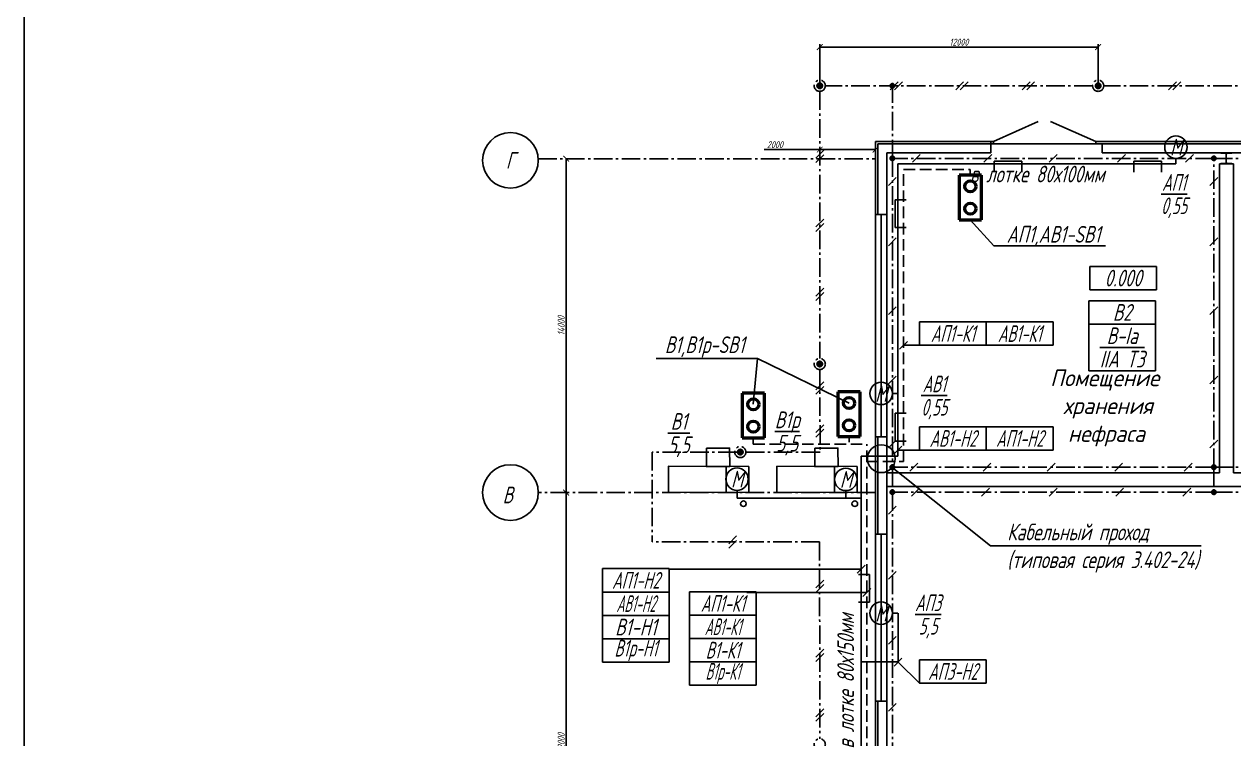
# Model space of a CAD drawing. Header units: millimetres. Extents: x 6735 to 13224, y -12144 to -9633.
# Drawn here: x 11886 to 12408, y -10408 to -10100 of the extents above; entities that cross this region are included whole.
import ezdxf
from ezdxf import colors
from ezdxf.entities.mleader import LeaderData, LeaderLine
from ezdxf.enums import TextEntityAlignment as Align
from ezdxf.math import Vec2, Vec3

# ---------------------------------------------------------------- set-up
doc = ezdxf.new("R2010")
doc.units = ezdxf.units.MM
doc.linetypes.add('gost5', pattern=[7, 5, -2, 0])
doc.linetypes.add('gost6', pattern=[12, 8, -1.5, 1, -1.5])
doc.layers.get('Defpoints').update_dxf_attribs({"color": 33})
for name, color, linetype, lineweight in [('Заземление (Вновь)', 6, 'gost6', 50), ('КаБель контрольный (Вновь)', 142, 'gost5', 60), ('КаБель силовой (Вновь)', 1, 'Continuous', 60), ('Линия выноска', 137, 'Continuous', 25), ('Осевая', 4, 'gost6', 25), ('Размерная', 4, 'Continuous', 25), ('Рамка толстая', 7, 'Continuous', 60), ('Рамка тонкая', 5, 'Continuous', 25), ('Строительный', 251, 'Continuous', 13), ('Текст', 2, 'Continuous', 25), ('Эл. аппараты (Вновь)', 93, 'Continuous', 50), ('ЭлектрооБорудование (Вновь)', 160, 'Continuous', 60)]:
    doc.layers.add(name, color=color, linetype=linetype, lineweight=lineweight)
doc.styles.add('Simplex', font='simplex.shx', dxfattribs={"width": 0.7, "oblique": 15})
doc.dimstyles.new('ISO-25', dxfattribs={"dimtxt": 3, "dimasz": 2.5, "dimexe": 1.25, "dimexo": 0.625, "dimtad": 1, "dimtxsty": 'Simplex', "dimcen": 2.5, "dimclrt": 2, "dimadec": 0, "dimazin": 0, "dimtfac": 1, "dimtmove": 0, "dimatfit": 3, "dimfxl": 1, "dimarcsym": 0})

# ---------------------------------------------------------------- blocks, each defined once
blk = doc.blocks.new('APF064500')
at = {"ltscale": 100}
for p, q in [((-100, 186.5), (-100, 198)), ((-100, 198), (100, 198)), ((-16.5, 186.5), (-100, 186.5)), ((-100, 0), (-100, 11.5)), ((-100, 11.5), (-16.5, 11.5)), ((100, 0), (-100, 0)), ((-3.5, 24.5), (-3.5, 173.5)), ((3.5, 24.5), (3.5, 173.5)), ((100, 186.5), (16.5, 186.5)), ((16.5, 11.5), (100, 11.5)), ((100, 198), (100, 186.5)), ((100, 11.5), (100, 0))]:
    blk.add_line(p, q, dxfattribs=at)
for centre, start, end in [((-16.5, 173.5), 0, 90), ((-16.5, 24.5), 270, 0), ((16.5, 173.5), 90, 180), ((16.5, 24.5), 180, 270)]:
    blk.add_arc(centre, 13, start, end, dxfattribs=at)
blk = doc.blocks.new('_ArchTick')
at = {"color": 0, "linetype": 'ByBlock', "const_width": 0.15}
blk.add_lwpolyline([(-0.5, -0.5), (0.5, 0.5)], dxfattribs=at)
blk = doc.blocks.new('*D528')
at = {"layer": 'Defpoints', "color": 0, "transparency": 16777216}
for p in [(12119.87, -10301.59), (12119.87, -10301.59), (12119.87, -10517.58)]:
    blk.add_point(p, dxfattribs=at)
at = {"layer": 'Размерная', "color": 0, "lineweight": -2, "transparency": 16777216}
for p, q in [((12119.87, -10517.58), (12119.87, -10301.59)), ((12120.49, -10301.59), (12121.12, -10301.59)), ((12120.49, -10517.58), (12121.12, -10517.58))]:
    blk.add_line(p, q, dxfattribs=at)
at = {"layer": 'Размерная', "color": 0, "lineweight": -2, "transparency": 16777216, "xscale": 2.5, "yscale": 2.5, "zscale": 2.5}
for p, rotation in [((12119.87, -10301.59), 90), ((12119.87, -10517.58), 270)]:
    blk.add_blockref('_ArchTick', p, dxfattribs=dict(at, rotation=rotation))
at = {"layer": 'Размерная', "color": 2, "lineweight": 25, "transparency": 16777216, "insert": (12117.74, -10409.58), "char_height": 3, "attachment_point": 5, "rotation": 90, "style": 'Simplex'}
blk.add_mtext('22000', dxfattribs=at)
blk = doc.blocks.new('*D529')
at = {"layer": 'Defpoints', "color": 0, "transparency": 16777216}
for p in [(12119.87, -10157.58), (12119.87, -10157.58), (12119.87, -10301.59)]:
    blk.add_point(p, dxfattribs=at)
at = {"layer": 'Размерная', "color": 0, "lineweight": -2, "transparency": 16777216}
for p, q in [((12119.87, -10301.59), (12119.87, -10157.58)), ((12120.49, -10157.58), (12121.12, -10157.58)), ((12120.49, -10301.59), (12121.12, -10301.59))]:
    blk.add_line(p, q, dxfattribs=at)
at = {"layer": 'Размерная', "color": 0, "lineweight": -2, "transparency": 16777216, "xscale": 2.5, "yscale": 2.5, "zscale": 2.5}
for p, rotation in [((12119.87, -10157.58), 90), ((12119.87, -10301.59), 270)]:
    blk.add_blockref('_ArchTick', p, dxfattribs=dict(at, rotation=rotation))
at = {"layer": 'Размерная', "color": 2, "lineweight": 25, "transparency": 16777216, "insert": (12117.74, -10229.58), "char_height": 3, "attachment_point": 5, "rotation": 90, "style": 'Simplex'}
blk.add_mtext('14000', dxfattribs=at)
blk = doc.blocks.new('A$C629C7F59')
at = {"layer": 'Эл. аппараты (Вновь)'}
for p, q in [((0, 8), (0, 0)), ((4, 8), (0, 8)), ((4, 0), (4, 8)), ((0, 0), (4, 0))]:
    blk.add_line(p, q, dxfattribs=at)
for centre in [(2, 6), (2, 2)]:
    blk.add_circle(centre, 1, dxfattribs=at)
blk = doc.blocks.new('_None')
blk = doc.blocks.new('A$C11954CC4')
at = {"layer": 'Линия выноска', "color": 161}
for p, q in [((12, 4.2), (0, 4.2)), ((0, 4.2), (0, 0)), ((12, 4.2), (12, 0)), ((12, 0), (0, 0))]:
    blk.add_line(p, q, dxfattribs=at)
blk = doc.blocks.new('*D531')
at = {"layer": 'Defpoints', "color": 0, "transparency": 16777216}
for p in [(12349.2, -10109.45), (12229.2, -10126.13), (12349.2, -10126.13)]:
    blk.add_point(p, dxfattribs=at)
at = {"layer": 'Размерная', "color": 0, "lineweight": -2, "transparency": 16777216}
for p, q in [((12229.2, -10125.51), (12229.2, -10108.2)), ((12229.2, -10109.45), (12349.2, -10109.45)), ((12349.2, -10125.51), (12349.2, -10108.2))]:
    blk.add_line(p, q, dxfattribs=at)
at = {"layer": 'Размерная', "color": 0, "lineweight": -2, "transparency": 16777216, "xscale": 2.5, "yscale": 2.5, "zscale": 2.5, "rotation": 180}
blk.add_blockref('_ArchTick', (12229.2, -10109.45), dxfattribs=at)
at = {"layer": 'Размерная', "color": 0, "lineweight": -2, "transparency": 16777216, "xscale": 2.5, "yscale": 2.5, "zscale": 2.5}
blk.add_blockref('_ArchTick', (12349.2, -10109.45), dxfattribs=at)
at = {"layer": 'Размерная', "color": 2, "lineweight": 25, "transparency": 16777216, "insert": (12289.2, -10107.33), "char_height": 3, "attachment_point": 5, "style": 'Simplex'}
blk.add_mtext('12000', dxfattribs=at)
blk = doc.blocks.new('*D530')
at = {"layer": 'Defpoints', "color": 0, "transparency": 16777216}
for p in [(12229.2, -10153.66), (12229.2, -10153.66), (12253.2, -10153.66)]:
    blk.add_point(p, dxfattribs=at)
at = {"layer": 'Размерная', "color": 0, "lineweight": -2, "transparency": 16777216}
for p, q in [((12229.2, -10153.66), (12205.28, -10153.66)), ((12229.2, -10153.04), (12229.2, -10152.41)), ((12253.2, -10153.66), (12229.2, -10153.66)), ((12253.2, -10153.04), (12253.2, -10152.41))]:
    blk.add_line(p, q, dxfattribs=at)
at = {"layer": 'Размерная', "color": 0, "lineweight": -2, "transparency": 16777216, "xscale": 2.5, "yscale": 2.5, "zscale": 2.5, "rotation": 180}
blk.add_blockref('_ArchTick', (12229.2, -10153.66), dxfattribs=at)
at = {"layer": 'Размерная', "color": 0, "lineweight": -2, "transparency": 16777216, "xscale": 2.5, "yscale": 2.5, "zscale": 2.5}
blk.add_blockref('_ArchTick', (12253.2, -10153.66), dxfattribs=at)
at = {"layer": 'Размерная', "color": 2, "lineweight": 25, "transparency": 16777216, "insert": (12209.88, -10151.54), "char_height": 3, "attachment_point": 5, "style": 'Simplex'}
blk.add_mtext('2000', dxfattribs=at)
blk = doc.blocks.new('A$C710D2D3C')
at = {"layer": 'Рамка тонкая'}
for p, q in [((0, 0), (0, 2)), ((0, 2), (5, 2)), ((5, 2), (5, 0))]:
    blk.add_line(p, q, dxfattribs=at)
blk = doc.blocks.new('_DotBlank')
at = {"color": 0, "linetype": 'ByBlock', "lineweight": -2}
blk.add_line((-0.5, 0), (-1, 0), dxfattribs=at)
blk.add_circle((0, 0), 0.5, dxfattribs=at)

msp = doc.modelspace()

# ---------------------------------------------------------------- hatches: boundary and pattern name
at = {"layer": 'Заземление (Вновь)', "lineweight": 25}
for points in [[(12230.39505, -10126.13312, 1), (12227.99505, -10126.13312, 1)], [(12350.39505, -10126.13312, 1), (12347.99505, -10126.13312, 1)], [(12230.39505, -10246.13312, 1), (12227.99505, -10246.13312, 1)], [(12196.13923, -10284.11478, 1), (12193.73923, -10284.11478, 1)]]:
    msp.add_hatch(color=256, dxfattribs=at).paths.add_polyline_path(points)
h = msp.add_hatch(color=256, dxfattribs=at)
h.paths.add_polyline_path([(12260.49105, -10125.17312), (12260.49105, -10126.13312), (12261.45105, -10126.13312, 0.414213562)])
h.paths.add_polyline_path([(12260.49105, -10125.17312, 0.414213562), (12259.53105, -10126.13312), (12260.49105, -10126.13312)])
h.paths.add_polyline_path([(12261.45105, -10126.13312), (12260.49105, -10126.13312), (12259.53105, -10126.13312, 1)])
h = msp.add_hatch(color=256, dxfattribs=at)
h.paths.add_polyline_path([(12260.49105, -10156.46912), (12260.49105, -10157.42912), (12261.45105, -10157.42912, 0.414213562)])
h.paths.add_polyline_path([(12260.49105, -10156.46912, 0.414213562), (12259.53105, -10157.42912), (12260.49105, -10157.42912)])
h.paths.add_polyline_path([(12261.45105, -10157.42912), (12260.49105, -10157.42912), (12259.53105, -10157.42912, 1)])
h = msp.add_hatch(color=256, dxfattribs=at)
h.paths.add_polyline_path([(12399.09105, -10156.46912), (12399.09105, -10157.42912), (12400.05105, -10157.42912, 0.414213562)])
h.paths.add_polyline_path([(12399.09105, -10156.46912, 0.414213562), (12398.13105, -10157.42912), (12399.09105, -10157.42912)])
h.paths.add_polyline_path([(12400.05105, -10157.42912), (12399.09105, -10157.42912), (12398.13105, -10157.42912, 1)])
h = msp.add_hatch(color=256, dxfattribs=at)
h.paths.add_polyline_path([(12260.49105, -10289.66912), (12260.49105, -10290.62912), (12261.45105, -10290.62912, 0.414213562)])
h.paths.add_polyline_path([(12260.49105, -10289.66912, 0.414213562), (12259.53105, -10290.62912), (12260.49105, -10290.62912)])
h.paths.add_polyline_path([(12261.45105, -10290.62912), (12260.49105, -10290.62912), (12259.53105, -10290.62912, 1)])
h = msp.add_hatch(color=256, dxfattribs=at)
h.paths.add_polyline_path([(12399.09105, -10289.66912), (12399.09105, -10290.62912), (12400.05105, -10290.62912, 0.414213562)])
h.paths.add_polyline_path([(12399.09105, -10289.66912, 0.414213562), (12398.13105, -10290.62912), (12399.09105, -10290.62912)])
h.paths.add_polyline_path([(12400.05105, -10290.62912), (12399.09105, -10290.62912), (12398.13105, -10290.62912, 1)])
h = msp.add_hatch(color=256, dxfattribs=at)
h.paths.add_polyline_path([(12260.49105, -10300.46912), (12260.49105, -10301.42912), (12261.45105, -10301.42912, 0.414213562)])
h.paths.add_polyline_path([(12260.49105, -10300.46912, 0.414213562), (12259.53105, -10301.42912), (12260.49105, -10301.42912)])
h.paths.add_polyline_path([(12261.45105, -10301.42912), (12260.49105, -10301.42912), (12259.53105, -10301.42912, 1)])
h = msp.add_hatch(color=256, dxfattribs=at)
h.paths.add_polyline_path([(12399.09105, -10300.46912), (12399.09105, -10301.42912), (12400.05105, -10301.42912, 0.414213562)])
h.paths.add_polyline_path([(12399.09105, -10300.46912, 0.414213562), (12398.13105, -10301.42912), (12399.09105, -10301.42912)])
h.paths.add_polyline_path([(12400.05105, -10301.42912), (12399.09105, -10301.42912), (12398.13105, -10301.42912, 1)])

# ---------------------------------------------------------------- linework, layer by layer
for p, q in [((12262.92484, -10124.43606), (12259.53072, -10127.83017)), ((12264.84484, -10124.43606), (12261.45072, -10127.83017)), ((12291.20838, -10124.43606), (12287.81427, -10127.83017)), ((12293.12838, -10124.43606), (12289.73427, -10127.83017)), ((12319.89306, -10124.43606), (12316.49895, -10127.83017)), ((12321.81306, -10124.43606), (12318.41895, -10127.83017)), ((12382.92484, -10124.43606), (12379.53072, -10127.83017)), ((12384.84484, -10124.43606), (12381.45072, -10127.83017)), ((12229.19505, -10128.53312), (12229.19505, -10243.73312)), ((12346.79505, -10126.13312), (12231.59505, -10126.13312)), ((12260.49105, -10157.42912), (12260.49105, -10126.13312)), ((12466.79505, -10126.13312), (12351.59505, -10126.13312)), ((12230.89211, -10153.95773), (12227.49799, -10157.35184)), ((12230.89211, -10155.87773), (12227.49799, -10159.27184)), ((12272.50101, -10155.73206), (12269.10689, -10159.12617)), ((12303.31334, -10155.73206), (12299.91923, -10159.12617)), ((12331.48811, -10155.73206), (12328.09399, -10159.12617)), ((12360.98386, -10155.73206), (12357.58975, -10159.12617)), ((12390.29645, -10155.73206), (12386.90234, -10159.12617)), ((12260.49105, -10157.42912), (12260.49105, -10290.62912)), ((12399.09105, -10157.42912), (12260.49105, -10157.42912)), ((12399.09105, -10290.62912), (12399.09105, -10157.42912)), ((12399.09105, -10157.42912), (12409.90216, -10157.42912)), ((12262.16236, -10165.73042), (12258.76825, -10169.12454)), ((12400.76236, -10165.73042), (12397.36825, -10169.12454)), ((12230.89211, -10183.62789), (12227.49799, -10187.02201)), ((12230.89211, -10185.54789), (12227.49799, -10188.94201)), ((12262.16236, -10191.71314), (12258.76825, -10195.10725)), ((12400.76236, -10191.71314), (12397.36825, -10195.10725)), ((12230.89211, -10213.43642), (12227.49799, -10216.83053)), ((12230.89211, -10215.35642), (12227.49799, -10218.75053)), ((12262.16236, -10221.44601), (12258.76825, -10224.84012)), ((12400.76236, -10221.44601), (12397.36825, -10224.84012)), ((12229.19505, -10248.53312), (12229.34862, -10284.19528)), ((12230.89211, -10253.89), (12227.49799, -10257.28412)), ((12230.89211, -10255.81), (12227.49799, -10259.20412)), ((12262.16236, -10251.33759), (12258.76825, -10254.7317)), ((12400.76236, -10251.33759), (12397.36825, -10254.7317)), ((12230.89211, -10272.33249), (12227.49799, -10275.7266)), ((12230.89211, -10274.25249), (12227.49799, -10277.6466)), ((12262.16236, -10278.92977), (12258.76825, -10282.32388)), ((12400.76236, -10278.92977), (12397.36825, -10282.32388)), ((12156.9461, -10284.10147), (12156.93542, -10322.87601)), ((12229.34862, -10284.19528), (12156.94517, -10284.10147)), ((12399.09105, -10290.62912), (12260.49105, -10290.62912)), ((12260.49105, -10290.62912), (12260.49105, -10301.42912)), ((12271.47292, -10288.93206), (12268.07881, -10292.32617)), ((12302.99359, -10288.93206), (12299.59948, -10292.32617)), ((12330.6014, -10288.93206), (12327.20729, -10292.32617)), ((12359.73094, -10288.93206), (12356.33682, -10292.32617)), ((12389.72988, -10288.93206), (12386.33577, -10292.32617)), ((12399.09105, -10290.62912), (12399.09105, -10301.42912)), ((12399.09105, -10290.62912), (12409.90216, -10290.62912)), ((12260.49105, -10301.42912), (12260.49105, -10517.38112)), ((12399.09105, -10301.42912), (12260.49105, -10301.42912)), ((12272.12498, -10299.73206), (12268.73087, -10303.12617)), ((12302.34129, -10299.73206), (12298.94717, -10303.12617)), ((12331.48811, -10299.73206), (12328.09399, -10303.12617)), ((12360.16564, -10299.73206), (12356.77153, -10303.12617)), ((12389.07782, -10299.73206), (12385.68371, -10303.12617)), ((12399.09105, -10301.42912), (12410.66614, -10301.42912)), ((12262.18811, -10307.4612), (12258.79399, -10310.85532)), ((12229.12271, -10322.86804), (12156.93543, -10322.876)), ((12193.32726, -10320.27605), (12189.93315, -10323.67017)), ((12193.32726, -10322.19605), (12189.93315, -10325.59017)), ((12229.12271, -10322.86804), (12229.19505, -10407.79712)), ((12230.89211, -10339.3354), (12227.49799, -10342.72951)), ((12262.18811, -10335.5729), (12258.79399, -10338.96702)), ((12230.89211, -10341.2554), (12227.49799, -10344.64951)), ((12262.18811, -10363.62684), (12258.79399, -10367.02095)), ((12230.89211, -10369.14393), (12227.49799, -10372.53804)), ((12230.89211, -10371.06393), (12227.49799, -10374.45804)), ((12230.89211, -10394.90135), (12227.49799, -10398.29546)), ((12230.89211, -10396.82135), (12227.49799, -10400.21546)), ((12262.18811, -10392.51583), (12258.79399, -10395.90994))]:
    msp.add_line(p, q, dxfattribs=at)
for centre, radius in [((12229.19505, -10126.13312), 2.4), ((12229.19505, -10126.13312), 1.2), ((12260.49105, -10126.13312), 0.96), ((12349.19505, -10126.13312), 2.4), ((12349.19505, -10126.13312), 1.2), ((12260.49105, -10157.42912), 0.96), ((12399.09105, -10157.42912), 0.96), ((12229.19505, -10246.13312), 2.4), ((12229.19505, -10246.13312), 1.2), ((12194.93923, -10284.11478), 2.4), ((12194.93923, -10284.11478), 1.2), ((12260.49105, -10290.62912), 0.96), ((12399.09105, -10290.62912), 0.96), ((12260.49105, -10301.42912), 0.96), ((12399.09105, -10301.42912), 0.96), ((12229.19505, -10410.19712), 2.4)]:
    msp.add_circle(centre, radius, dxfattribs=at)
at = {"layer": 'КаБель контрольный (Вновь)', "lineweight": 25}
for p, q in [((12265.29105, -10288.22912), (12265.29105, -10162.22912)), ((12265.29105, -10162.22912), (12294.09105, -10162.22912)), ((12294.09105, -10162.22912), (12294.09105, -10164.62912)), ((12200.54109, -10280.70638), (12200.541, -10278.00739)), ((12200.54109, -10280.70638), (12248.92, -10280.70638)), ((12241.83737, -10279.8542), (12241.83737, -10277.4542)), ((12249.45105, -10673.47712), (12249.45105, -10280.70638)), ((12249.45105, -10288.22912), (12265.29105, -10288.22912))]:
    msp.add_line(p, q, dxfattribs=at)
at = {"layer": 'КаБель силовой (Вновь)', "lineweight": 25}
for p, q in [((12262.89105, -10285.82912), (12262.89105, -10159.82912)), ((12262.89105, -10159.82912), (12382.73712, -10159.82912)), ((12382.73712, -10159.82912), (12382.73712, -10157.42907)), ((12260.49105, -10258.82635), (12262.89105, -10258.82635)), ((12247.05105, -10675.87712), (12247.05105, -10285.82912)), ((12247.05105, -10285.82912), (12262.89105, -10285.82912)), ((12193.5211, -10300.64353), (12193.5211, -10303.98652)), ((12240.44349, -10300.7432), (12240.44349, -10303.98652)), ((12193.5211, -10303.98652), (12247.05105, -10303.98652)), ((12260.49105, -10353.61949), (12262.89105, -10353.61949)), ((12262.91857, -10353.5833), (12262.91857, -10374.65576)), ((12262.91857, -10374.65576), (12247.07857, -10374.65576))]:
    msp.add_line(p, q, dxfattribs=at)
for centre in [(12196.28607, -10306.38652), (12244.28607, -10306.38652)]:
    msp.add_circle(centre, 1.2, dxfattribs=at)
at = {"layer": 'Линия выноска', "lineweight": 25}
for p, q in [((12345.57279, -10204.0191), (12345.57279, -10214.0991)), ((12374.37279, -10204.0191), (12345.57279, -10204.0191)), ((12374.37279, -10204.0191), (12374.37279, -10214.0991)), ((12374.37279, -10214.0991), (12345.57279, -10214.0991)), ((12345.14259, -10218.83123), (12345.14259, -10228.91123)), ((12373.94259, -10218.83123), (12345.14259, -10218.83123)), ((12373.94259, -10218.83123), (12373.94259, -10228.91123)), ((12345.14259, -10228.91123), (12345.14259, -10249.07123)), ((12373.94259, -10228.91123), (12345.14259, -10228.91123)), ((12373.94259, -10228.91123), (12373.94259, -10249.07123)), ((12373.94259, -10249.07123), (12345.14259, -10249.07123))]:
    msp.add_line(p, q, dxfattribs=at)
at = {"layer": 'Линия выноска', "color": 161, "lineweight": 25}
for p, q in [((12266.98811, -10236.37404), (12263.59399, -10239.76815)), ((12272.18781, -10238.07109), (12265.29105, -10238.07109)), ((12264.58811, -10281.60813), (12261.19399, -10285.00225)), ((12272.18781, -10283.30519), (12262.89105, -10283.30519)), ((12248.74811, -10332.92158), (12245.35399, -10336.31569)), ((12164.15746, -10334.61863), (12247.05105, -10334.61863)), ((12197.75746, -10344.69863), (12249.45105, -10344.69863)), ((12251.14811, -10343.00158), (12247.75399, -10346.39569)), ((12264.62438, -10373.02071), (12261.23027, -10376.41483)), ((12272.18781, -10383.80614), (12262.92733, -10374.71777))]:
    msp.add_line(p, q, dxfattribs=at)
at = {"layer": 'Осевая', "lineweight": 25}
for p, q in [((12107.8305, -10157.58187), (12253.19505, -10157.58187)), ((12253.19505, -10301.58652), (12107.85126, -10301.58652))]:
    msp.add_line(p, q, dxfattribs=at)
at = {"layer": 'Рамка толстая', "color": 18, "lineweight": -2, "true_color": 0x000000}
msp.add_line((11886.25548, -11014.5918), (11886.25548, -10045.9668), dxfattribs=at)
at = {"layer": 'Рамка тонкая', "lineweight": 25}
for centre in [(12095.85169, -10158.29461), (12095.85126, -10301.58652)]:
    msp.add_circle(centre, 12, dxfattribs=at)
at = {"layer": 'Строительный', "lineweight": 25, "ltscale": 100}
for p, q in [((12304.11373, -10150.13312), (12323.35406, -10141.58425)), ((12348.13544, -10150.13312), (12328.63305, -10141.58425)), ((12302.92577, -10150.13312), (12253.19505, -10150.13312)), ((12253.19505, -10150.13312), (12253.19505, -10151.18912)), ((12253.19505, -10151.18912), (12253.19505, -10181.58187)), ((12304.11373, -10151.18912), (12254.25105, -10151.18912)), ((12254.25105, -10151.18912), (12254.25105, -10157.06853)), ((12301.99355, -10150.13312), (12304.11373, -10150.13312)), ((12302.92577, -10150.13312), (12302.92577, -10151.18912)), ((12302.92577, -10155.02912), (12302.92577, -10151.18912)), ((12304.11373, -10150.13312), (12304.11373, -10151.18912)), ((12304.11373, -10151.18912), (12348.13544, -10151.18912)), ((12350.92577, -10150.13312), (12348.13544, -10150.13312)), ((12348.13544, -10150.13312), (12348.13544, -10151.18912)), ((12424.90216, -10151.18912), (12348.13544, -10151.18912)), ((12424.90216, -10150.13312), (12350.92577, -10150.13312)), ((12350.92577, -10155.02912), (12350.92577, -10151.18912)), ((12254.25105, -10155.02912), (12254.25105, -10181.58187)), ((12258.09105, -10155.02912), (12302.92577, -10155.02912)), ((12258.09105, -10181.58187), (12258.09105, -10155.02912)), ((12350.92577, -10155.02912), (12424.90216, -10155.02912)), ((12404.49105, -10159.78112), (12401.49105, -10159.78112)), ((12401.49105, -10159.78112), (12401.49105, -10293.02912)), ((12404.50216, -10159.78112), (12407.50216, -10159.78112)), ((12407.50216, -10159.78112), (12407.50216, -10293.02912)), ((12258.09105, -10181.58187), (12253.19505, -10181.58187)), ((12253.19505, -10181.58187), (12253.19505, -10277.58187)), ((12255.64305, -10181.58187), (12255.64305, -10277.58187)), ((12258.09105, -10181.58187), (12258.09105, -10277.58187)), ((12253.19505, -10277.58187), (12253.19505, -10355.32053)), ((12253.19505, -10277.58187), (12258.09105, -10277.58187)), ((12254.25105, -10277.58187), (12254.25105, -10319.58187)), ((12258.09105, -10355.32053), (12258.09105, -10277.58187)), ((12258.09105, -10293.02912), (12401.49105, -10293.02912)), ((12407.50216, -10293.02912), (12617.50216, -10293.02912)), ((12258.09105, -10299.02912), (12838.89105, -10299.02912)), ((12258.09105, -10319.58187), (12253.19505, -10319.58187)), ((12253.19505, -10391.56053), (12253.19505, -10319.58187)), ((12255.64305, -10319.58187), (12255.64305, -10391.56053)), ((12258.09105, -10319.58187), (12258.09105, -10391.56053)), ((12253.19505, -10391.56053), (12253.19505, -10430.05387)), ((12253.19505, -10391.56053), (12258.09105, -10391.56053)), ((12254.25105, -10391.56053), (12254.25105, -10430.05387)), ((12258.09105, -10430.05387), (12258.09105, -10391.56053))]:
    msp.add_line(p, q, dxfattribs=at)
at = {"layer": 'ЭлектрооБорудование (Вновь)', "lineweight": 25}
for p, q in [((12188.78781, -10290.34252), (12188.78781, -10301.58652)), ((12235.49389, -10290.34252), (12235.49389, -10301.58652))]:
    msp.add_line(p, q, dxfattribs=at)
for points in [[(12180.38416, -10282.4159), (12190.33528, -10282.4159), (12190.36795, -10290.34252), (12180.31923, -10290.34252)], [(12227.09023, -10282.4159), (12237.04136, -10282.4159), (12237.07402, -10290.34252), (12227.02531, -10290.34252)], [(12198.56108, -10290.34252), (12198.56108, -10301.58652), (12163.98708, -10301.47422), (12163.98708, -10290.24342)], [(12245.26716, -10290.34252), (12245.26716, -10301.58652), (12210.69316, -10301.47422), (12210.69316, -10290.24342)]]:
    msp.add_lwpolyline(points, close=True, dxfattribs=at)
for centre in [(12382.73712, -10152.59284), (12255.65482, -10258.82635), (12193.5211, -10295.8073), (12240.44349, -10295.90697), (12255.65482, -10353.61949)]:
    msp.add_circle(centre, 4.83622, dxfattribs=at)

# ---------------------------------------------------------------- block references
at = {"lineweight": 25, "xscale": 2.4, "yscale": 2.4, "zscale": 2.4, "rotation": 180}
msp.add_blockref('A$C629C7F59', (12298.89125, -10164.71312), dxfattribs=at)
at = {"lineweight": 25, "xscale": 2.4, "yscale": 2.4, "zscale": 2.4}
for p in [(12195.7408, -10277.92339), (12237.03717, -10277.3702)]:
    msp.add_blockref('A$C629C7F59', p, dxfattribs=at)
at = {"layer": 'КаБель силовой (Вновь)', "lineweight": 25, "yscale": 2.4, "zscale": 2.4}
for name, p, xscale in [('A$C710D2D3C', (12316.34135, -10163.42912), -2.4), ('A$C710D2D3C', (12376.50702, -10163.42912), -2.4), ('A$C11954CC4', (12272.18781, -10238.07109), 2.4), ('A$C11954CC4', (12300.97418, -10238.07448), 2.4), ('A$C11954CC4', (12272.18781, -10283.30519), 2.4), ('A$C11954CC4', (12300.98411, -10283.28845), 2.4), ('A$C11954CC4', (12135.51571, -10344.47133), 2.4), ('A$C11954CC4', (12135.51571, -10354.55133), 2.4), ('A$C11954CC4', (12173.00715, -10354.45839), 2.4), ('A$C11954CC4', (12135.51571, -10364.63133), 2.4), ('A$C11954CC4', (12173.00715, -10364.53839), 2.4), ('A$C11954CC4', (12135.51571, -10374.71133), 2.4), ('A$C11954CC4', (12173.00715, -10374.61839), 2.4), ('A$C11954CC4', (12173.00715, -10384.69839), 2.4), ('A$C11954CC4', (12272.18781, -10383.80614), 2.4)]:
    msp.add_blockref(name, p, dxfattribs=dict(at, xscale=xscale))
at = {"layer": 'КаБель силовой (Вновь)', "lineweight": 25, "xscale": -2.4, "yscale": 2.4, "zscale": 2.4}
for p, rotation in [((12266.49105, -10175.26197), 90), ((12266.49105, -10267.35106), 90), ((12245.85105, -10348.85904), 270)]:
    msp.add_blockref('A$C710D2D3C', p, dxfattribs=dict(at, rotation=rotation))
at = {"layer": 'Строительный', "lineweight": 25, "ltscale": 100, "xscale": 0.024, "yscale": 0.024, "zscale": 0.024}
msp.add_blockref('APF064500', (12404.49105, -10159.78112), dxfattribs=at)

# ---------------------------------------------------------------- texts
at = {"layer": 'Текст', "lineweight": 25, "style": 'Simplex', "oblique": 15, "width": 0.7}
for s, p in [('Г', (12095.85169, -10158.29461)), ('В', (12094.70149, -10302.59126))]:
    msp.add_text(s, height=7.2, dxfattribs=at).set_placement(p, align=Align.MIDDLE_CENTER)
msp.add_text('в лотке 80х100мм', height=7.2, dxfattribs=at).set_placement((12293.919, -10167.79861))
msp.add_text('в лотке 80х150мм', height=7.2, rotation=90, dxfattribs=at).set_placement((12243.95611, -10412.03187))
at = {"layer": 'Текст', "lineweight": 25, "char_height": 7.2, "style": 'Simplex'}
for s, width, insert, attachment_point in [('\\A1;{\\W0.6;\\SАП1/0,55;}', 3.5, (12381.91858, -10172.84325), 5), ('0.000', 3.5, (12359.97279, -10209.0591), 5), ('В2', 3.5, (12359.54259, -10223.87123), 5), ('{\\W0.6;АП1-К1}', 3.5, (12286.58777, -10233.03112), 5), ('{\\W0.6;АВ1-К1}', 3.5, (12315.37414, -10233.03451), 5), ('\\A1;{\\H1x;\\SВ-Iа/IIA T3;}', 3.5, (12359.54259, -10238.99123), 5), ('\\pi-5.86714;{\\W0.9;Помещение \\P\\pi-0.18451;хранения \\P\\pi1.82121;нефраса}', 43.5, (12334.37992, -10265.08377), 4), ('\\A1;{\\W0.6;\\SАВ1/0,55;}', 3.5, (12278.55311, -10259.7575), 5), ('\\A1;\\SВ1р/5,5;', 3.5, (12215.14272, -10275.25251), 5), ('\\A1;\\SВ1/5,5;', 3.5, (12168.43665, -10275.94298), 5), ('{\\W0.6;АВ1-Н2}', 3.5, (12286.58777, -10278.26522), 5), ('{\\W0.6;АП1-Н2}', 3.5, (12315.38407, -10278.24848), 5), ('{\\W0.6;АП1-Н2}', 3.5, (12149.91568, -10339.43136), 5), ('{\\W0.5;АВ1-Н2}', 3.5, (12149.91568, -10349.51136), 5), ('{\\W0.6;АП1-К1}', 3.5, (12187.40711, -10349.41842), 5), ('\\A1;{\\W0.6;\\SАП3/5,5;}', 3.5, (12275.88359, -10354.17378), 5), ('В1-Н1', 3.5, (12149.91568, -10359.59136), 5), ('{\\W0.5;АВ1-К1}', 3.5, (12187.40711, -10359.49842), 5), ('{\\W0.6;В1р-Н1}', 3.5, (12149.91568, -10369.67136), 5), ('{\\W0.6;В1-К1}', 3.5, (12187.40711, -10369.57842), 5), ('{\\W0.5;В1р-К1}', 3.5, (12187.40711, -10379.65842), 5), ('{\\W0.6;АП3-Н2}', 3.5, (12286.58777, -10378.76617), 5)]:
    msp.add_mtext_dynamic_manual_height_columns(s, width=width, gutter_width=12.5, heights=[0], dxfattribs=dict(at, insert=insert, attachment_point=attachment_point))
at = {"layer": 'ЭлектрооБорудование (Вновь)', "lineweight": 25, "char_height": 7.2, "attachment_point": 5, "style": 'Simplex'}
for insert in [(12382.73712, -10152.59284), (12255.65482, -10258.82635), (12193.5211, -10295.8073), (12240.44349, -10295.90697), (12255.65482, -10353.61949)]:
    msp.add_mtext_dynamic_manual_height_columns('М', width=3.0147096, gutter_width=12.5, heights=[0], dxfattribs=dict(at, insert=insert))

# ---------------------------------------------------------------- dimensions: what is measured, and where the dimension line sits
at = {"layer": 'Размерная', "lineweight": 25}
dim = msp.add_linear_dim(base=(12349.19505, -10109.45184), p1=(12229.19505, -10126.13312), p2=(12349.19505, -10126.13312), dimstyle='ISO-25', override={"dimlfac": 100, "dimrnd": 1000, "dimblk1": 'ArchTick', "dimblk2": 'ArchTick', "dimsah": 1}, dxfattribs=at)
dim.commit()
dim.dimension.update_dxf_attribs({"geometry": '*D531', "text_midpoint": (12289.19505, -10107.32684)})
dim = msp.add_linear_dim(base=(12229.19505, -10153.66305), p1=(12253.19505, -10153.66305), p2=(12229.19505, -10153.66305), dimstyle='ISO-25', override={"dimlfac": 100, "dimrnd": 1000, "dimblk1": 'ArchTick', "dimblk2": 'ArchTick', "dimsah": 1}, dxfattribs=at)
dim.commit()
dim.dimension.update_dxf_attribs({"geometry": '*D530', "text_midpoint": (12209.88011, -10153.66305), "dimtype": 160})
for base, p1, p2, picture, middle in [((12119.86942, -10157.581867), (12119.86942, -10301.58652), (12119.86942, -10157.581867), '*D529', (12117.74442, -10229.584193)), ((12119.86942, -10301.58652), (12119.86942, -10517.581867), (12119.86942, -10301.58652), '*D528', (12117.74442, -10409.584193))]:
    dim = msp.add_linear_dim(base=base, p1=p1, p2=p2, angle=90, dimstyle='ISO-25', override={"dimlfac": 100, "dimrnd": 1000, "dimblk1": 'ArchTick', "dimblk2": 'ArchTick', "dimsah": 1}, dxfattribs=at)
    dim.commit()
    dim.dimension.update_dxf_attribs({"geometry": picture, "text_midpoint": middle})

# ---------------------------------------------------------------- leaders
at = {"layer": 'Линия выноска', "lineweight": 25}
ml = msp.add_multileader_mtext('Standard', dxfattribs=at)
ml.set_content('АП1,АВ1-SB1', color=2, style='Simplex')
ml.set_leader_properties()
ml.set_arrow_properties(name='NONE')
ml.build(insert=Vec2(0, 0))
ml.multileader.update_dxf_attribs({"text_left_attachment_type": 6, "text_right_attachment_type": 6, "dogleg_length": 0.62405, "arrow_head_size": 1.44})
ctx = ml.context
ctx.base_point, ctx.char_height, ctx.arrow_head_size, ctx.landing_gap_size, ctx.plane_origin = Vec3(12304.96106, -10195.22525), 7.2, 1.44, 4.8, Vec3(12286.96345, -10179.74205)
ctx.left_attachment, ctx.right_attachment = 6, 6
notes = []
notes.append((ctx, [(0, (1, 1, 0), (12304.21221, -10195.22525), (1, 0), 0.74886, [(0, [(12294.09105, -10183.91312)], 0, [])])]))
ctx.mtext.insert, ctx.mtext.flow_direction = Vec3(12309.76106, -10186.58525), 5
ml = msp.add_multileader_mtext('Standard', dxfattribs=at)
ml.set_content('В1,В1р-SB1', color=2, style='Simplex')
ml.set_leader_properties()
ml.set_arrow_properties(name='NONE')
ml.build(insert=Vec2(0, 0))
ml.multileader.update_dxf_attribs({"text_left_attachment_type": 6, "text_right_attachment_type": 6, "dogleg_length": 0.62405, "arrow_head_size": 1.44})
ctx = ml.context
ctx.base_point, ctx.char_height, ctx.arrow_head_size, ctx.landing_gap_size, ctx.plane_origin = Vec3(12148.4918, -10243.82741), 7.2, 1.44, 4.8, Vec3(12103.91917, -10230.77721)
ctx.left_attachment, ctx.right_attachment, ctx.text_align_type = 6, 6, 2
notes.append((ctx, [(1, (1, 1, 0), (12202.2899, -10243.82741), (-1, 0), 0.74886, [(0, [(12200.541, -10263.52338)], 0, [])])]))
ctx.mtext.insert, ctx.mtext.alignment, ctx.mtext.flow_direction = Vec3(12196.74104, -10234.22741), 3, 5
ml = msp.add_multileader_mtext('Standard', dxfattribs=at)
ml.set_content(' ', color=2, style='Simplex')
ml.set_leader_properties()
ml.set_arrow_properties(name='NONE')
ml.build(insert=Vec2(0, 0))
ml.multileader.update_dxf_attribs({"text_left_attachment_type": 6, "text_right_attachment_type": 6, "dogleg_length": 0.62405, "arrow_head_size": 1.44})
ctx = ml.context
ctx.base_point, ctx.char_height, ctx.arrow_head_size, ctx.landing_gap_size, ctx.plane_origin = Vec3(12187.38104, -10243.82741), 7.2, 1.44, 4.8, Vec3(12170.61238, -10208.8616)
ctx.left_attachment, ctx.right_attachment, ctx.text_align_type = 6, 6, 2
notes.append((ctx, [(1, (1, 1, 0), (12202.2899, -10243.82741), (-1, 0), 0.74886, [(0, [(12241.83737, -10262.9702)], 0, [])])]))
ctx.mtext.insert, ctx.mtext.alignment, ctx.mtext.flow_direction = Vec3(12196.74104, -10236.62741), 3, 5
ml = msp.add_multileader_mtext('Standard', dxfattribs=at)
ml.set_content('Кабельный проход\\P(типовая серия 3.402-24)', color=2, style='Simplex')
ml.set_leader_properties()
ml.set_arrow_properties(name='DOTBLANK')
ml.build(insert=Vec2(0, 0))
ml.multileader.update_dxf_attribs({"text_left_attachment_type": 6, "text_right_attachment_type": 6, "dogleg_length": 1, "arrow_head_size": 12})
ctx = ml.context
ctx.base_point, ctx.char_height, ctx.arrow_head_size, ctx.landing_gap_size, ctx.plane_origin = Vec3(12305.20166, -10324.5744), 7.2, 12, 4.8, Vec3(12235.08179, -10205.70009)
ctx.left_attachment, ctx.right_attachment = 6, 6
notes.append((ctx, [(1, (1, 1, 0), (12302.80166, -10324.5744), (1, 0), 2.4, [(0, [(12255.71486, -10286.98425)], 0, [])])]))
ctx.mtext.insert, ctx.mtext.flow_direction = Vec3(12310.00166, -10314.9744), 5
for ctx, leaders in notes:
    for number, flags, end, landing, length, lines in leaders:
        leader = LeaderData()
        leader.index, (leader.has_last_leader_line, leader.has_dogleg_vector, leader.attachment_direction) = number, flags
        leader.last_leader_point, leader.dogleg_vector, leader.dogleg_length = Vec3(end), Vec3(landing), length
        for number, points, colour, breaks in lines:
            line = LeaderLine()
            line.index, line.vertices, line.color, line.breaks = number, Vec3.list(points), colors.encode_raw_color(colour), breaks
            leader.lines.append(line)
        ctx.leaders.append(leader)

doc.saveas('drawing.dxf')
